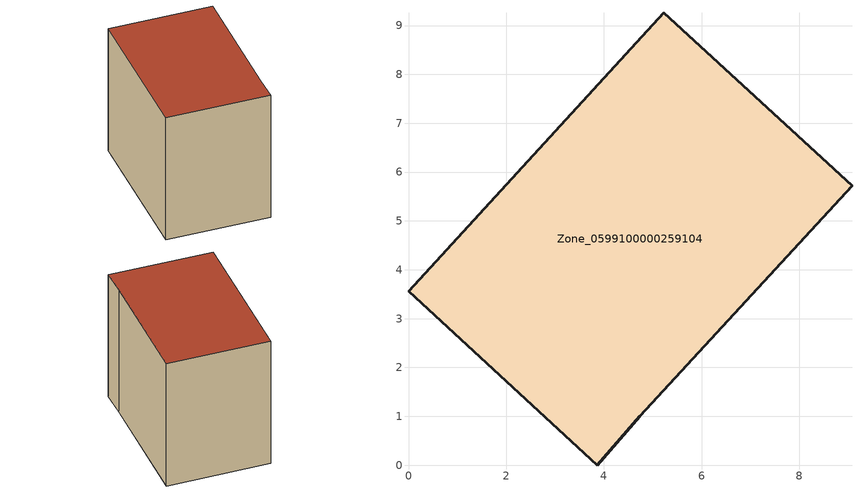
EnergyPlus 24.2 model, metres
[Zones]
Zone_0599100000259104
 floor ground (C_G): 4.74,1 3.86,0 0,3.56 5.23,9.26 9.08,5.72 z0
 wall outside (C_F): 5.23,9.26 0,3.56 3.86,0 4.74,1 9.08,5.72 5.23,9.26 z0:7.04
 roof outside (C_R): 9.08,5.72 5.23,9.26 0,3.56 3.86,0 4.74,1 z7.04
[BUILDING]
Pand.0599100000259104: North Axis=0; Terrain=City; Loads Convergence Tolerance Value=0.04; Temperature Convergence Tolerance Value=0.4; Solar Distribution=FullExterior; Maximum Number of Warmup Days=25; Minimum Number of Warmup Days=1
[Site:Location]
Rotterdam.The.Hague.AP_ZH_NLD Design_Conditions: Latitude=51.96; Longitude=4.45; Time Zone=1; Elevation=-4.5
[SITE:GROUNDTEMPERATURE:BUILDINGSURFACE]
18, 18, 18, 18, 18, 18, 18, 18, 18, 18, 18, 18
[MATERIAL] Thermal Absorptance=0.9; Solar Absorptance=0.7; Visible Absorptance=0.7
Name | Roughness | Thickness | Conductivity | Density | Specific Heat
G.TI.1946 | MediumSmooth | 0.15 | 1 | 540 | 1210
F.TI.1946 | Rough | 0.3 | 0.857143 | 1920 | 840
R.TI.1946 | MediumRough | 0.2 | 0.1 | 1500 | 1000
[CONSTRUCTION]
C_G: G.TI.1946
C_F: F.TI.1946
C_R: R.TI.1946
[ZONE]
Zone_0599100000259104: Type=1; Multiplier=1; Ceiling Height=Autocalculate; Volume=Autocalculate; Floor Area=autocalculate; Part of Total Floor Area=Yes
[ZONEINFILTRATION:DESIGNFLOWRATE]
Infil_Zone_0599100000259104: Zone or ZoneList or Space or SpaceList=Zone_0599100000259104; Schedule=AlwaysOn; Design Flow Rate Calculation Method=Flow/Area; Flow Rate per Floor Area=0.003; Constant Term Coefficient=1; Temperature Term Coefficient=0; Velocity Term Coefficient=0; Velocity Squared Term Coefficient=0
[HVACTEMPLATE:ZONE:IDEALLOADSAIRSYSTEM]
Zone_0599100000259104: Maximum Heating Supply Air Temperature=50; Minimum Cooling Supply Air Temperature=13; Maximum Heating Supply Air Humidity Ratio=0.0156; Minimum Cooling Supply Air Humidity Ratio=0.0077; Heating Limit=NoLimit; Cooling Limit=NoLimit; Dehumidification Control Type=ConstantSensibleHeatRatio; Cooling Sensible Heat Ratio=0.7; Dehumidification Setpoint=60; Humidification Control Type=None; Humidification Setpoint=30; Outdoor Air Method=None; Outdoor Air Flow Rate per Person=0.00944; Outdoor Air Flow Rate per Zone Floor Area=0; Outdoor Air Flow Rate per Zone=0; Demand Controlled Ventilation Type=None; Outdoor Air Economizer Type=NoEconomizer; Heat Recovery Type=None; Sensible Heat Recovery Effectiveness=0.7; Latent Heat Recovery Effectiveness=0.65
[ZONECONTROL:THERMOSTAT]
ThermostatControl_Zone_0599100000259104: Zone or ZoneList=Zone_0599100000259104; Control Type Schedule=DualSetpointControlType; Control 1=Thermostat_Zone_0599100000259104; Temperature Difference Between Cutout And Setpoint=0
[THERMOSTATSETPOINT:DUALSETPOINT]
Thermostat_Zone_0599100000259104: Heating Setpoint Temperature Schedule=HeatingSetpoint_Zone_0599100000259104; Cooling Setpoint Temperature Schedule=CoolingSetpoint_Zone_0599100000259104
[SCHEDULE:COMPACT]
HeatingSetpoint_Zone_0599100000259104: Through: 12/31, For: AllDays, Until: 24:00, 21
CoolingSetpoint_Zone_0599100000259104: Through: 12/31, For: AllDays, Until: 24:00, 24
DualSetpointControlType: Through: 12/31, For: AllDays, Until: 24:00, 4
AlwaysOn: Through: 12/31, For: AllDays, Until: 24:00, 1
